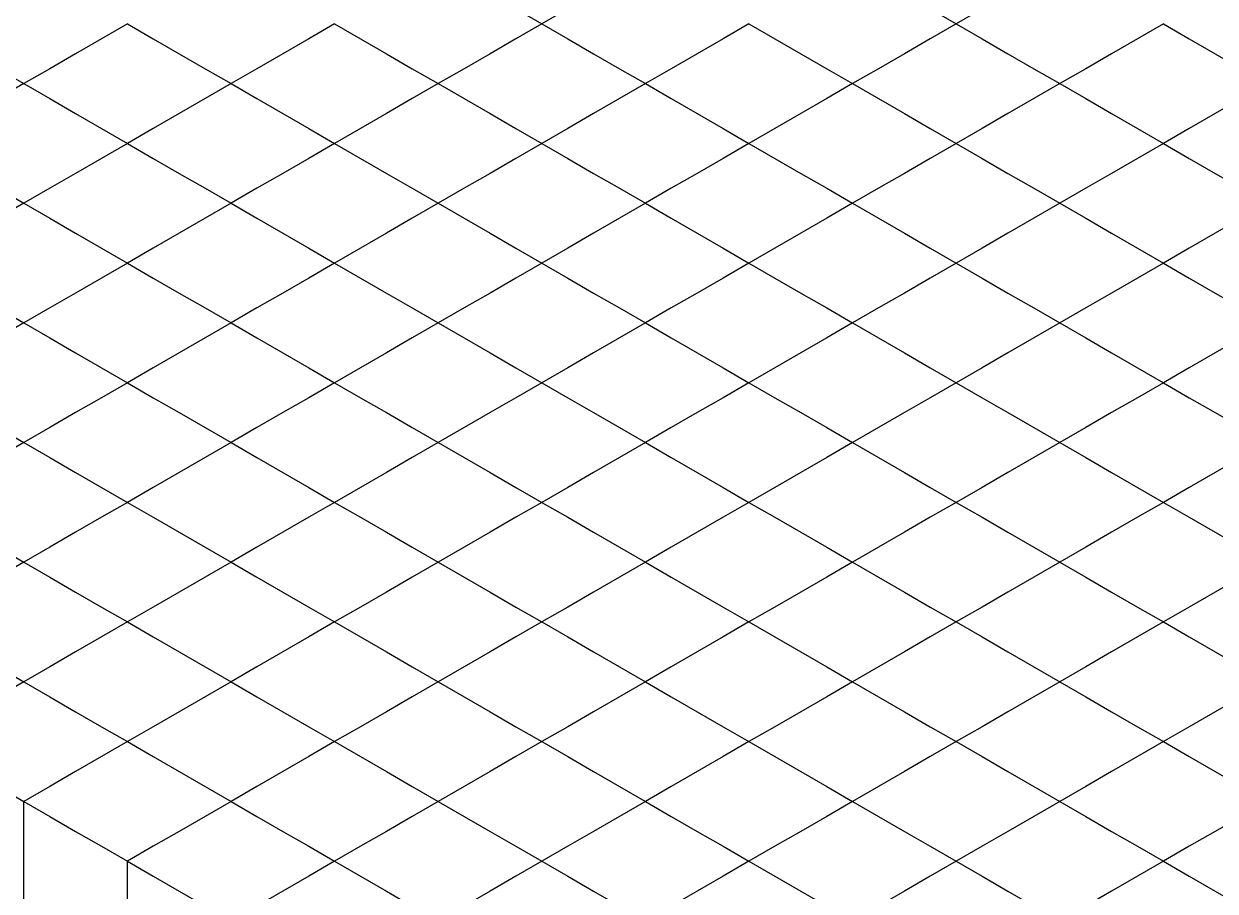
# Model space of a CAD drawing. Header units: metres. Extents: x 0 to 1028, y -291 to 246.
# Drawn here: x 82.3 to 155.5, y -53.5 to -0.2 of the extents above; entities that cross this region are included whole.
import ezdxf

# ---------------------------------------------------------------- set-up
doc = ezdxf.new("R2010")
doc.units = ezdxf.units.M
doc.layers.add('LAYER_02_PROJECTION', color=7, linetype='Continuous')

msp = doc.modelspace()

# ---------------------------------------------------------------- linework, layer by layer
at = {"layer": 'LAYER_02_PROJECTION'}
for points in [[(107.763, 3.429), (109.354, 2.511), (110.945, 1.592), (112.536, 0.674), (114.127, -0.245)], [(107.763, 3.429), (109.354, 2.511), (110.945, 1.592), (112.536, 0.674), (114.127, -0.245)], [(120.491, 3.429), (118.9, 2.511), (117.309, 1.592), (115.718, 0.674), (114.127, -0.245)], [(120.491, 3.429), (118.9, 2.511), (117.309, 1.592), (115.718, 0.674), (114.127, -0.245)], [(133.219, 3.429), (134.81, 2.511), (136.401, 1.592), (137.992, 0.674), (139.583, -0.245)], [(133.219, 3.429), (134.81, 2.511), (136.401, 1.592), (137.992, 0.674), (139.583, -0.245)], [(145.947, 3.429), (144.356, 2.511), (142.765, 1.592), (141.174, 0.674), (139.583, -0.245)], [(145.947, 3.429), (144.356, 2.511), (142.765, 1.592), (141.174, 0.674), (139.583, -0.245)], [(75.943, -0.245), (77.534, -1.164), (79.125, -2.082), (80.716, -3.001), (82.307, -3.919)], [(75.943, -0.245), (77.534, -1.164), (79.125, -2.082), (80.716, -3.001), (82.307, -3.919)], [(88.671, -0.245), (87.08, -1.164), (85.489, -2.082), (83.898, -3.001), (82.307, -3.919)], [(88.671, -0.245), (87.08, -1.164), (85.489, -2.082), (83.898, -3.001), (82.307, -3.919)], [(88.671, -0.245), (90.262, -1.164), (91.853, -2.082), (93.444, -3.001), (95.035, -3.919)], [(88.671, -0.245), (90.262, -1.164), (91.853, -2.082), (93.444, -3.001), (95.035, -3.919)], [(101.399, -0.245), (99.808, -1.164), (98.217, -2.082), (96.626, -3.001), (95.035, -3.919)], [(101.399, -0.245), (99.808, -1.164), (98.217, -2.082), (96.626, -3.001), (95.035, -3.919)], [(101.399, -0.245), (102.99, -1.164), (104.581, -2.082), (106.172, -3.001), (107.763, -3.919)], [(101.399, -0.245), (102.99, -1.164), (104.581, -2.082), (106.172, -3.001), (107.763, -3.919)], [(114.127, -0.245), (112.536, -1.164), (110.945, -2.082), (109.354, -3.001), (107.763, -3.919)], [(114.127, -0.245), (112.536, -1.164), (110.945, -2.082), (109.354, -3.001), (107.763, -3.919)], [(114.127, -0.245), (115.718, -1.164), (117.309, -2.082), (118.9, -3.001), (120.491, -3.919)], [(114.127, -0.245), (115.718, -1.164), (117.309, -2.082), (118.9, -3.001), (120.491, -3.919)], [(126.855, -0.245), (125.264, -1.164), (123.673, -2.082), (122.082, -3.001), (120.491, -3.919)], [(126.855, -0.245), (125.264, -1.164), (123.673, -2.082), (122.082, -3.001), (120.491, -3.919)], [(126.855, -0.245), (128.446, -1.164), (130.037, -2.082), (131.628, -3.001), (133.219, -3.919)], [(126.855, -0.245), (128.446, -1.164), (130.037, -2.082), (131.628, -3.001), (133.219, -3.919)], [(139.583, -0.245), (137.992, -1.164), (136.401, -2.082), (134.81, -3.001), (133.219, -3.919)], [(139.583, -0.245), (137.992, -1.164), (136.401, -2.082), (134.81, -3.001), (133.219, -3.919)], [(139.583, -0.245), (141.174, -1.164), (142.765, -2.082), (144.356, -3.001), (145.947, -3.919)], [(139.583, -0.245), (141.174, -1.164), (142.765, -2.082), (144.356, -3.001), (145.947, -3.919)], [(152.311, -0.245), (150.72, -1.164), (149.129, -2.082), (147.538, -3.001), (145.947, -3.919)], [(152.311, -0.245), (150.72, -1.164), (149.129, -2.082), (147.538, -3.001), (145.947, -3.919)], [(152.311, -0.245), (153.902, -1.164), (155.493, -2.082), (157.084, -3.001), (158.675, -3.919)], [(152.311, -0.245), (153.902, -1.164), (155.493, -2.082), (157.084, -3.001), (158.675, -3.919)], [(82.307, -3.919), (80.716, -4.838), (79.125, -5.756), (77.534, -6.675), (75.943, -7.593)], [(82.307, -3.919), (80.716, -4.838), (79.125, -5.756), (77.534, -6.675), (75.943, -7.593)], [(82.307, -3.919), (83.898, -4.838), (85.489, -5.756), (87.08, -6.675), (88.671, -7.593)], [(82.307, -3.919), (83.898, -4.838), (85.489, -5.756), (87.08, -6.675), (88.671, -7.593)], [(95.035, -3.919), (93.444, -4.838), (91.853, -5.756), (90.262, -6.675), (88.671, -7.593)], [(95.035, -3.919), (93.444, -4.838), (91.853, -5.756), (90.262, -6.675), (88.671, -7.593)], [(95.035, -3.919), (96.626, -4.838), (98.217, -5.756), (99.808, -6.675), (101.399, -7.593)], [(95.035, -3.919), (96.626, -4.838), (98.217, -5.756), (99.808, -6.675), (101.399, -7.593)], [(107.763, -3.919), (106.172, -4.838), (104.581, -5.756), (102.99, -6.675), (101.399, -7.593)], [(107.763, -3.919), (106.172, -4.838), (104.581, -5.756), (102.99, -6.675), (101.399, -7.593)], [(107.763, -3.919), (109.354, -4.838), (110.945, -5.756), (112.536, -6.675), (114.127, -7.593)], [(107.763, -3.919), (109.354, -4.838), (110.945, -5.756), (112.536, -6.675), (114.127, -7.593)], [(120.491, -3.919), (118.9, -4.838), (117.309, -5.756), (115.718, -6.675), (114.127, -7.593)], [(120.491, -3.919), (118.9, -4.838), (117.309, -5.756), (115.718, -6.675), (114.127, -7.593)], [(120.491, -3.919), (122.082, -4.838), (123.673, -5.756), (125.264, -6.675), (126.855, -7.593)], [(120.491, -3.919), (122.082, -4.838), (123.673, -5.756), (125.264, -6.675), (126.855, -7.593)], [(133.219, -3.919), (131.628, -4.838), (130.037, -5.756), (128.446, -6.675), (126.855, -7.593)], [(133.219, -3.919), (131.628, -4.838), (130.037, -5.756), (128.446, -6.675), (126.855, -7.593)], [(133.219, -3.919), (134.81, -4.838), (136.401, -5.756), (137.992, -6.675), (139.583, -7.593)], [(133.219, -3.919), (134.81, -4.838), (136.401, -5.756), (137.992, -6.675), (139.583, -7.593)], [(145.947, -3.919), (144.356, -4.838), (142.765, -5.756), (141.174, -6.675), (139.583, -7.593)], [(145.947, -3.919), (144.356, -4.838), (142.765, -5.756), (141.174, -6.675), (139.583, -7.593)], [(145.947, -3.919), (147.538, -4.838), (149.129, -5.756), (150.72, -6.675), (152.311, -7.593)], [(145.947, -3.919), (147.538, -4.838), (149.129, -5.756), (150.72, -6.675), (152.311, -7.593)], [(158.675, -3.919), (157.084, -4.838), (155.493, -5.756), (153.902, -6.675), (152.311, -7.593)], [(158.675, -3.919), (157.084, -4.838), (155.493, -5.756), (153.902, -6.675), (152.311, -7.593)], [(75.943, -7.593), (77.534, -8.512), (79.125, -9.431), (80.716, -10.349), (82.307, -11.268)], [(75.943, -7.593), (77.534, -8.512), (79.125, -9.431), (80.716, -10.349), (82.307, -11.268)], [(88.671, -7.593), (87.08, -8.512), (85.489, -9.431), (83.898, -10.349), (82.307, -11.268)], [(88.671, -7.593), (87.08, -8.512), (85.489, -9.431), (83.898, -10.349), (82.307, -11.268)], [(88.671, -7.593), (90.262, -8.512), (91.853, -9.431), (93.444, -10.349), (95.035, -11.268)], [(88.671, -7.593), (90.262, -8.512), (91.853, -9.431), (93.444, -10.349), (95.035, -11.268)], [(101.399, -7.593), (99.808, -8.512), (98.217, -9.431), (96.626, -10.349), (95.035, -11.268)], [(101.399, -7.593), (99.808, -8.512), (98.217, -9.431), (96.626, -10.349), (95.035, -11.268)], [(101.399, -7.593), (102.99, -8.512), (104.581, -9.431), (106.172, -10.349), (107.763, -11.268)], [(101.399, -7.593), (102.99, -8.512), (104.581, -9.431), (106.172, -10.349), (107.763, -11.268)], [(114.127, -7.593), (112.536, -8.512), (110.945, -9.431), (109.354, -10.349), (107.763, -11.268)], [(114.127, -7.593), (112.536, -8.512), (110.945, -9.431), (109.354, -10.349), (107.763, -11.268)], [(114.127, -7.593), (115.718, -8.512), (117.309, -9.431), (118.9, -10.349), (120.491, -11.268)], [(114.127, -7.593), (115.718, -8.512), (117.309, -9.431), (118.9, -10.349), (120.491, -11.268)], [(126.855, -7.593), (125.264, -8.512), (123.673, -9.431), (122.082, -10.349), (120.491, -11.268)], [(126.855, -7.593), (125.264, -8.512), (123.673, -9.431), (122.082, -10.349), (120.491, -11.268)], [(126.855, -7.593), (128.446, -8.512), (130.037, -9.431), (131.628, -10.349), (133.219, -11.268)], [(126.855, -7.593), (128.446, -8.512), (130.037, -9.431), (131.628, -10.349), (133.219, -11.268)], [(139.583, -7.593), (137.992, -8.512), (136.401, -9.431), (134.81, -10.349), (133.219, -11.268)], [(139.583, -7.593), (137.992, -8.512), (136.401, -9.431), (134.81, -10.349), (133.219, -11.268)], [(139.583, -7.593), (141.174, -8.512), (142.765, -9.431), (144.356, -10.349), (145.947, -11.268)], [(139.583, -7.593), (141.174, -8.512), (142.765, -9.431), (144.356, -10.349), (145.947, -11.268)], [(152.311, -7.593), (150.72, -8.512), (149.129, -9.431), (147.538, -10.349), (145.947, -11.268)], [(152.311, -7.593), (150.72, -8.512), (149.129, -9.431), (147.538, -10.349), (145.947, -11.268)], [(152.311, -7.593), (153.902, -8.512), (155.493, -9.431), (157.084, -10.349), (158.675, -11.268)], [(152.311, -7.593), (153.902, -8.512), (155.493, -9.431), (157.084, -10.349), (158.675, -11.268)], [(82.307, -11.268), (80.716, -12.186), (79.125, -13.105), (77.534, -14.023), (75.943, -14.942)], [(82.307, -11.268), (80.716, -12.186), (79.125, -13.105), (77.534, -14.023), (75.943, -14.942)], [(82.307, -11.268), (83.898, -12.186), (85.489, -13.105), (87.08, -14.023), (88.671, -14.942)], [(82.307, -11.268), (83.898, -12.186), (85.489, -13.105), (87.08, -14.023), (88.671, -14.942)], [(95.035, -11.268), (93.444, -12.186), (91.853, -13.105), (90.262, -14.023), (88.671, -14.942)], [(95.035, -11.268), (93.444, -12.186), (91.853, -13.105), (90.262, -14.023), (88.671, -14.942)], [(95.035, -11.268), (96.626, -12.186), (98.217, -13.105), (99.808, -14.023), (101.399, -14.942)], [(95.035, -11.268), (96.626, -12.186), (98.217, -13.105), (99.808, -14.023), (101.399, -14.942)], [(107.763, -11.268), (106.172, -12.186), (104.581, -13.105), (102.99, -14.023), (101.399, -14.942)], [(107.763, -11.268), (106.172, -12.186), (104.581, -13.105), (102.99, -14.023), (101.399, -14.942)], [(107.763, -11.268), (109.354, -12.186), (110.945, -13.105), (112.536, -14.023), (114.127, -14.942)], [(107.763, -11.268), (109.354, -12.186), (110.945, -13.105), (112.536, -14.023), (114.127, -14.942)], [(120.491, -11.268), (118.9, -12.186), (117.309, -13.105), (115.718, -14.023), (114.127, -14.942)], [(120.491, -11.268), (118.9, -12.186), (117.309, -13.105), (115.718, -14.023), (114.127, -14.942)], [(120.491, -11.268), (122.082, -12.186), (123.673, -13.105), (125.264, -14.023), (126.855, -14.942)], [(120.491, -11.268), (122.082, -12.186), (123.673, -13.105), (125.264, -14.023), (126.855, -14.942)], [(133.219, -11.268), (131.628, -12.186), (130.037, -13.105), (128.446, -14.023), (126.855, -14.942)], [(133.219, -11.268), (131.628, -12.186), (130.037, -13.105), (128.446, -14.023), (126.855, -14.942)], [(133.219, -11.268), (134.81, -12.186), (136.401, -13.105), (137.992, -14.023), (139.583, -14.942)], [(133.219, -11.268), (134.81, -12.186), (136.401, -13.105), (137.992, -14.023), (139.583, -14.942)], [(145.947, -11.268), (144.356, -12.186), (142.765, -13.105), (141.174, -14.023), (139.583, -14.942)], [(145.947, -11.268), (144.356, -12.186), (142.765, -13.105), (141.174, -14.023), (139.583, -14.942)], [(145.947, -11.268), (147.538, -12.186), (149.129, -13.105), (150.72, -14.023), (152.311, -14.942)], [(145.947, -11.268), (147.538, -12.186), (149.129, -13.105), (150.72, -14.023), (152.311, -14.942)], [(158.675, -11.268), (157.084, -12.186), (155.493, -13.105), (153.902, -14.023), (152.311, -14.942)], [(158.675, -11.268), (157.084, -12.186), (155.493, -13.105), (153.902, -14.023), (152.311, -14.942)], [(75.943, -14.942), (77.534, -15.86), (79.125, -16.779), (80.716, -17.698), (82.307, -18.616)], [(75.943, -14.942), (77.534, -15.86), (79.125, -16.779), (80.716, -17.698), (82.307, -18.616)], [(88.671, -14.942), (87.08, -15.86), (85.489, -16.779), (83.898, -17.698), (82.307, -18.616)], [(88.671, -14.942), (87.08, -15.86), (85.489, -16.779), (83.898, -17.698), (82.307, -18.616)], [(88.671, -14.942), (90.262, -15.86), (91.853, -16.779), (93.444, -17.698), (95.035, -18.616)], [(88.671, -14.942), (90.262, -15.86), (91.853, -16.779), (93.444, -17.698), (95.035, -18.616)], [(101.399, -14.942), (99.808, -15.86), (98.217, -16.779), (96.626, -17.698), (95.035, -18.616)], [(101.399, -14.942), (99.808, -15.86), (98.217, -16.779), (96.626, -17.698), (95.035, -18.616)], [(101.399, -14.942), (102.99, -15.86), (104.581, -16.779), (106.172, -17.698), (107.763, -18.616)], [(101.399, -14.942), (102.99, -15.86), (104.581, -16.779), (106.172, -17.698), (107.763, -18.616)], [(114.127, -14.942), (112.536, -15.86), (110.945, -16.779), (109.354, -17.698), (107.763, -18.616)], [(114.127, -14.942), (112.536, -15.86), (110.945, -16.779), (109.354, -17.698), (107.763, -18.616)], [(114.127, -14.942), (115.718, -15.86), (117.309, -16.779), (118.9, -17.698), (120.491, -18.616)], [(114.127, -14.942), (115.718, -15.86), (117.309, -16.779), (118.9, -17.698), (120.491, -18.616)], [(126.855, -14.942), (125.264, -15.86), (123.673, -16.779), (122.082, -17.698), (120.491, -18.616)], [(126.855, -14.942), (125.264, -15.86), (123.673, -16.779), (122.082, -17.698), (120.491, -18.616)], [(126.855, -14.942), (128.446, -15.86), (130.037, -16.779), (131.628, -17.698), (133.219, -18.616)], [(126.855, -14.942), (128.446, -15.86), (130.037, -16.779), (131.628, -17.698), (133.219, -18.616)], [(139.583, -14.942), (137.992, -15.86), (136.401, -16.779), (134.81, -17.698), (133.219, -18.616)], [(139.583, -14.942), (137.992, -15.86), (136.401, -16.779), (134.81, -17.698), (133.219, -18.616)], [(139.583, -14.942), (141.174, -15.86), (142.765, -16.779), (144.356, -17.698), (145.947, -18.616)], [(139.583, -14.942), (141.174, -15.86), (142.765, -16.779), (144.356, -17.698), (145.947, -18.616)], [(152.311, -14.942), (150.72, -15.86), (149.129, -16.779), (147.538, -17.698), (145.947, -18.616)], [(152.311, -14.942), (150.72, -15.86), (149.129, -16.779), (147.538, -17.698), (145.947, -18.616)], [(152.311, -14.942), (153.902, -15.86), (155.493, -16.779), (157.084, -17.698), (158.675, -18.616)], [(152.311, -14.942), (153.902, -15.86), (155.493, -16.779), (157.084, -17.698), (158.675, -18.616)], [(82.307, -18.616), (80.716, -19.535), (79.125, -20.453), (77.534, -21.372), (75.943, -22.29)], [(82.307, -18.616), (80.716, -19.535), (79.125, -20.453), (77.534, -21.372), (75.943, -22.29)], [(82.307, -18.616), (83.898, -19.535), (85.489, -20.453), (87.08, -21.372), (88.671, -22.29)], [(82.307, -18.616), (83.898, -19.535), (85.489, -20.453), (87.08, -21.372), (88.671, -22.29)], [(95.035, -18.616), (93.444, -19.535), (91.853, -20.453), (90.262, -21.372), (88.671, -22.29)], [(95.035, -18.616), (93.444, -19.535), (91.853, -20.453), (90.262, -21.372), (88.671, -22.29)], [(95.035, -18.616), (96.626, -19.535), (98.217, -20.453), (99.808, -21.372), (101.399, -22.29)], [(95.035, -18.616), (96.626, -19.535), (98.217, -20.453), (99.808, -21.372), (101.399, -22.29)], [(107.763, -18.616), (106.172, -19.535), (104.581, -20.453), (102.99, -21.372), (101.399, -22.29)], [(107.763, -18.616), (106.172, -19.535), (104.581, -20.453), (102.99, -21.372), (101.399, -22.29)], [(107.763, -18.616), (109.354, -19.535), (110.945, -20.453), (112.536, -21.372), (114.127, -22.29)], [(107.763, -18.616), (109.354, -19.535), (110.945, -20.453), (112.536, -21.372), (114.127, -22.29)], [(120.491, -18.616), (118.9, -19.535), (117.309, -20.453), (115.718, -21.372), (114.127, -22.29)], [(120.491, -18.616), (118.9, -19.535), (117.309, -20.453), (115.718, -21.372), (114.127, -22.29)], [(120.491, -18.616), (122.082, -19.535), (123.673, -20.453), (125.264, -21.372), (126.855, -22.29)], [(120.491, -18.616), (122.082, -19.535), (123.673, -20.453), (125.264, -21.372), (126.855, -22.29)], [(133.219, -18.616), (131.628, -19.535), (130.037, -20.453), (128.446, -21.372), (126.855, -22.29)], [(133.219, -18.616), (131.628, -19.535), (130.037, -20.453), (128.446, -21.372), (126.855, -22.29)], [(133.219, -18.616), (134.81, -19.535), (136.401, -20.453), (137.992, -21.372), (139.583, -22.29)], [(133.219, -18.616), (134.81, -19.535), (136.401, -20.453), (137.992, -21.372), (139.583, -22.29)], [(145.947, -18.616), (144.356, -19.535), (142.765, -20.453), (141.174, -21.372), (139.583, -22.29)], [(145.947, -18.616), (144.356, -19.535), (142.765, -20.453), (141.174, -21.372), (139.583, -22.29)], [(145.947, -18.616), (147.538, -19.535), (149.129, -20.453), (150.72, -21.372), (152.311, -22.29)], [(145.947, -18.616), (147.538, -19.535), (149.129, -20.453), (150.72, -21.372), (152.311, -22.29)], [(158.675, -18.616), (157.084, -19.535), (155.493, -20.453), (153.902, -21.372), (152.311, -22.29)], [(158.675, -18.616), (157.084, -19.535), (155.493, -20.453), (153.902, -21.372), (152.311, -22.29)], [(75.943, -22.29), (77.534, -23.209), (79.125, -24.127), (80.716, -25.046), (82.307, -25.965)], [(75.943, -22.29), (77.534, -23.209), (79.125, -24.127), (80.716, -25.046), (82.307, -25.965)], [(88.671, -22.29), (87.08, -23.209), (85.489, -24.127), (83.898, -25.046), (82.307, -25.965)], [(88.671, -22.29), (87.08, -23.209), (85.489, -24.127), (83.898, -25.046), (82.307, -25.965)], [(88.671, -22.29), (90.262, -23.209), (91.853, -24.127), (93.444, -25.046), (95.035, -25.965)], [(88.671, -22.29), (90.262, -23.209), (91.853, -24.127), (93.444, -25.046), (95.035, -25.965)], [(101.399, -22.29), (99.808, -23.209), (98.217, -24.127), (96.626, -25.046), (95.035, -25.965)], [(101.399, -22.29), (99.808, -23.209), (98.217, -24.127), (96.626, -25.046), (95.035, -25.965)], [(101.399, -22.29), (102.99, -23.209), (104.581, -24.127), (106.172, -25.046), (107.763, -25.965)], [(101.399, -22.29), (102.99, -23.209), (104.581, -24.127), (106.172, -25.046), (107.763, -25.965)], [(114.127, -22.29), (112.536, -23.209), (110.945, -24.127), (109.354, -25.046), (107.763, -25.965)], [(114.127, -22.29), (112.536, -23.209), (110.945, -24.127), (109.354, -25.046), (107.763, -25.965)], [(114.127, -22.29), (115.718, -23.209), (117.309, -24.127), (118.9, -25.046), (120.491, -25.965)], [(114.127, -22.29), (115.718, -23.209), (117.309, -24.127), (118.9, -25.046), (120.491, -25.965)], [(126.855, -22.29), (125.264, -23.209), (123.673, -24.127), (122.082, -25.046), (120.491, -25.965)], [(126.855, -22.29), (125.264, -23.209), (123.673, -24.127), (122.082, -25.046), (120.491, -25.965)], [(126.855, -22.29), (128.446, -23.209), (130.037, -24.127), (131.628, -25.046), (133.219, -25.965)], [(126.855, -22.29), (128.446, -23.209), (130.037, -24.127), (131.628, -25.046), (133.219, -25.965)], [(139.583, -22.29), (137.992, -23.209), (136.401, -24.127), (134.81, -25.046), (133.219, -25.965)], [(139.583, -22.29), (137.992, -23.209), (136.401, -24.127), (134.81, -25.046), (133.219, -25.965)], [(139.583, -22.29), (141.174, -23.209), (142.765, -24.127), (144.356, -25.046), (145.947, -25.965)], [(139.583, -22.29), (141.174, -23.209), (142.765, -24.127), (144.356, -25.046), (145.947, -25.965)], [(152.311, -22.29), (150.72, -23.209), (149.129, -24.127), (147.538, -25.046), (145.947, -25.965)], [(152.311, -22.29), (150.72, -23.209), (149.129, -24.127), (147.538, -25.046), (145.947, -25.965)], [(152.311, -22.29), (153.902, -23.209), (155.493, -24.127), (157.084, -25.046), (158.675, -25.965)], [(152.311, -22.29), (153.902, -23.209), (155.493, -24.127), (157.084, -25.046), (158.675, -25.965)], [(82.307, -25.965), (80.716, -26.883), (79.125, -27.802), (77.534, -28.72), (75.943, -29.639)], [(82.307, -25.965), (80.716, -26.883), (79.125, -27.802), (77.534, -28.72), (75.943, -29.639)], [(82.307, -25.965), (83.898, -26.883), (85.489, -27.802), (87.08, -28.72), (88.671, -29.639)], [(82.307, -25.965), (83.898, -26.883), (85.489, -27.802), (87.08, -28.72), (88.671, -29.639)], [(95.035, -25.965), (93.444, -26.883), (91.853, -27.802), (90.262, -28.72), (88.671, -29.639)], [(95.035, -25.965), (93.444, -26.883), (91.853, -27.802), (90.262, -28.72), (88.671, -29.639)], [(95.035, -25.965), (96.626, -26.883), (98.217, -27.802), (99.808, -28.72), (101.399, -29.639)], [(95.035, -25.965), (96.626, -26.883), (98.217, -27.802), (99.808, -28.72), (101.399, -29.639)], [(107.763, -25.965), (106.172, -26.883), (104.581, -27.802), (102.99, -28.72), (101.399, -29.639)], [(107.763, -25.965), (106.172, -26.883), (104.581, -27.802), (102.99, -28.72), (101.399, -29.639)], [(107.763, -25.965), (109.354, -26.883), (110.945, -27.802), (112.536, -28.72), (114.127, -29.639)], [(107.763, -25.965), (109.354, -26.883), (110.945, -27.802), (112.536, -28.72), (114.127, -29.639)], [(120.491, -25.965), (118.9, -26.883), (117.309, -27.802), (115.718, -28.72), (114.127, -29.639)], [(120.491, -25.965), (118.9, -26.883), (117.309, -27.802), (115.718, -28.72), (114.127, -29.639)], [(120.491, -25.965), (122.082, -26.883), (123.673, -27.802), (125.264, -28.72), (126.855, -29.639)], [(120.491, -25.965), (122.082, -26.883), (123.673, -27.802), (125.264, -28.72), (126.855, -29.639)], [(133.219, -25.965), (131.628, -26.883), (130.037, -27.802), (128.446, -28.72), (126.855, -29.639)], [(133.219, -25.965), (131.628, -26.883), (130.037, -27.802), (128.446, -28.72), (126.855, -29.639)], [(133.219, -25.965), (134.81, -26.883), (136.401, -27.802), (137.992, -28.72), (139.583, -29.639)], [(133.219, -25.965), (134.81, -26.883), (136.401, -27.802), (137.992, -28.72), (139.583, -29.639)], [(145.947, -25.965), (144.356, -26.883), (142.765, -27.802), (141.174, -28.72), (139.583, -29.639)], [(145.947, -25.965), (144.356, -26.883), (142.765, -27.802), (141.174, -28.72), (139.583, -29.639)], [(145.947, -25.965), (147.538, -26.883), (149.129, -27.802), (150.72, -28.72), (152.311, -29.639)], [(145.947, -25.965), (147.538, -26.883), (149.129, -27.802), (150.72, -28.72), (152.311, -29.639)], [(158.675, -25.965), (157.084, -26.883), (155.493, -27.802), (153.902, -28.72), (152.311, -29.639)], [(158.675, -25.965), (157.084, -26.883), (155.493, -27.802), (153.902, -28.72), (152.311, -29.639)], [(75.943, -29.639), (77.534, -30.557), (79.125, -31.476), (80.716, -32.395), (82.307, -33.313)], [(75.943, -29.639), (77.534, -30.557), (79.125, -31.476), (80.716, -32.395), (82.307, -33.313)], [(88.671, -29.639), (87.08, -30.557), (85.489, -31.476), (83.898, -32.395), (82.307, -33.313)], [(88.671, -29.639), (87.08, -30.557), (85.489, -31.476), (83.898, -32.395), (82.307, -33.313)], [(88.671, -29.639), (90.262, -30.557), (91.853, -31.476), (93.444, -32.395), (95.035, -33.313)], [(88.671, -29.639), (90.262, -30.557), (91.853, -31.476), (93.444, -32.395), (95.035, -33.313)], [(101.399, -29.639), (99.808, -30.557), (98.217, -31.476), (96.626, -32.395), (95.035, -33.313)], [(101.399, -29.639), (99.808, -30.557), (98.217, -31.476), (96.626, -32.395), (95.035, -33.313)], [(101.399, -29.639), (102.99, -30.557), (104.581, -31.476), (106.172, -32.395), (107.763, -33.313)], [(101.399, -29.639), (102.99, -30.557), (104.581, -31.476), (106.172, -32.395), (107.763, -33.313)], [(114.127, -29.639), (112.536, -30.557), (110.945, -31.476), (109.354, -32.395), (107.763, -33.313)], [(114.127, -29.639), (112.536, -30.557), (110.945, -31.476), (109.354, -32.395), (107.763, -33.313)], [(114.127, -29.639), (115.718, -30.557), (117.309, -31.476), (118.9, -32.395), (120.491, -33.313)], [(114.127, -29.639), (115.718, -30.557), (117.309, -31.476), (118.9, -32.395), (120.491, -33.313)], [(126.855, -29.639), (125.264, -30.557), (123.673, -31.476), (122.082, -32.395), (120.491, -33.313)], [(126.855, -29.639), (125.264, -30.557), (123.673, -31.476), (122.082, -32.395), (120.491, -33.313)], [(126.855, -29.639), (128.446, -30.557), (130.037, -31.476), (131.628, -32.395), (133.219, -33.313)], [(126.855, -29.639), (128.446, -30.557), (130.037, -31.476), (131.628, -32.395), (133.219, -33.313)], [(139.583, -29.639), (137.992, -30.557), (136.401, -31.476), (134.81, -32.395), (133.219, -33.313)], [(139.583, -29.639), (137.992, -30.557), (136.401, -31.476), (134.81, -32.395), (133.219, -33.313)], [(139.583, -29.639), (141.174, -30.557), (142.765, -31.476), (144.356, -32.395), (145.947, -33.313)], [(139.583, -29.639), (141.174, -30.557), (142.765, -31.476), (144.356, -32.395), (145.947, -33.313)], [(152.311, -29.639), (150.72, -30.557), (149.129, -31.476), (147.538, -32.395), (145.947, -33.313)], [(152.311, -29.639), (150.72, -30.557), (149.129, -31.476), (147.538, -32.395), (145.947, -33.313)], [(152.311, -29.639), (153.902, -30.557), (155.493, -31.476), (157.084, -32.395), (158.675, -33.313)], [(152.311, -29.639), (153.902, -30.557), (155.493, -31.476), (157.084, -32.395), (158.675, -33.313)], [(82.307, -33.313), (80.716, -34.232), (79.125, -35.15), (77.534, -36.069), (75.943, -36.987)], [(82.307, -33.313), (80.716, -34.232), (79.125, -35.15), (77.534, -36.069), (75.943, -36.987)], [(82.307, -33.313), (83.898, -34.232), (85.489, -35.15), (87.08, -36.069), (88.671, -36.987)], [(82.307, -33.313), (83.898, -34.232), (85.489, -35.15), (87.08, -36.069), (88.671, -36.987)], [(95.035, -33.313), (93.444, -34.232), (91.853, -35.15), (90.262, -36.069), (88.671, -36.987)], [(95.035, -33.313), (93.444, -34.232), (91.853, -35.15), (90.262, -36.069), (88.671, -36.987)], [(95.035, -33.313), (96.626, -34.232), (98.217, -35.15), (99.808, -36.069), (101.399, -36.987)], [(95.035, -33.313), (96.626, -34.232), (98.217, -35.15), (99.808, -36.069), (101.399, -36.987)], [(107.763, -33.313), (106.172, -34.232), (104.581, -35.15), (102.99, -36.069), (101.399, -36.987)], [(107.763, -33.313), (106.172, -34.232), (104.581, -35.15), (102.99, -36.069), (101.399, -36.987)], [(107.763, -33.313), (109.354, -34.232), (110.945, -35.15), (112.536, -36.069), (114.127, -36.987)], [(107.763, -33.313), (109.354, -34.232), (110.945, -35.15), (112.536, -36.069), (114.127, -36.987)], [(120.491, -33.313), (118.9, -34.232), (117.309, -35.15), (115.718, -36.069), (114.127, -36.987)], [(120.491, -33.313), (118.9, -34.232), (117.309, -35.15), (115.718, -36.069), (114.127, -36.987)], [(120.491, -33.313), (122.082, -34.232), (123.673, -35.15), (125.264, -36.069), (126.855, -36.987)], [(120.491, -33.313), (122.082, -34.232), (123.673, -35.15), (125.264, -36.069), (126.855, -36.987)], [(133.219, -33.313), (131.628, -34.232), (130.037, -35.15), (128.446, -36.069), (126.855, -36.987)], [(133.219, -33.313), (131.628, -34.232), (130.037, -35.15), (128.446, -36.069), (126.855, -36.987)], [(133.219, -33.313), (134.81, -34.232), (136.401, -35.15), (137.992, -36.069), (139.583, -36.987)], [(133.219, -33.313), (134.81, -34.232), (136.401, -35.15), (137.992, -36.069), (139.583, -36.987)], [(145.947, -33.313), (144.356, -34.232), (142.765, -35.15), (141.174, -36.069), (139.583, -36.987)], [(145.947, -33.313), (144.356, -34.232), (142.765, -35.15), (141.174, -36.069), (139.583, -36.987)], [(145.947, -33.313), (147.538, -34.232), (149.129, -35.15), (150.72, -36.069), (152.311, -36.987)], [(145.947, -33.313), (147.538, -34.232), (149.129, -35.15), (150.72, -36.069), (152.311, -36.987)], [(158.675, -33.313), (157.084, -34.232), (155.493, -35.15), (153.902, -36.069), (152.311, -36.987)], [(158.675, -33.313), (157.084, -34.232), (155.493, -35.15), (153.902, -36.069), (152.311, -36.987)], [(75.943, -36.987), (77.534, -37.906), (79.125, -38.824), (80.716, -39.743), (82.307, -40.662)], [(75.943, -36.987), (77.534, -37.906), (79.125, -38.824), (80.716, -39.743), (82.307, -40.662)], [(88.671, -36.987), (87.08, -37.906), (85.489, -38.824), (83.898, -39.743), (82.307, -40.662)], [(88.671, -36.987), (87.08, -37.906), (85.489, -38.824), (83.898, -39.743), (82.307, -40.662)], [(88.671, -36.987), (90.262, -37.906), (91.853, -38.824), (93.444, -39.743), (95.035, -40.662)], [(88.671, -36.987), (90.262, -37.906), (91.853, -38.824), (93.444, -39.743), (95.035, -40.662)], [(101.399, -36.987), (99.808, -37.906), (98.217, -38.824), (96.626, -39.743), (95.035, -40.662)], [(101.399, -36.987), (99.808, -37.906), (98.217, -38.824), (96.626, -39.743), (95.035, -40.662)], [(101.399, -36.987), (102.99, -37.906), (104.581, -38.824), (106.172, -39.743), (107.763, -40.662)], [(101.399, -36.987), (102.99, -37.906), (104.581, -38.824), (106.172, -39.743), (107.763, -40.662)], [(114.127, -36.987), (112.536, -37.906), (110.945, -38.824), (109.354, -39.743), (107.763, -40.662)], [(114.127, -36.987), (112.536, -37.906), (110.945, -38.824), (109.354, -39.743), (107.763, -40.662)], [(114.127, -36.987), (115.718, -37.906), (117.309, -38.824), (118.9, -39.743), (120.491, -40.662)], [(114.127, -36.987), (115.718, -37.906), (117.309, -38.824), (118.9, -39.743), (120.491, -40.662)], [(126.855, -36.987), (125.264, -37.906), (123.673, -38.824), (122.082, -39.743), (120.491, -40.662)], [(126.855, -36.987), (125.264, -37.906), (123.673, -38.824), (122.082, -39.743), (120.491, -40.662)], [(126.855, -36.987), (128.446, -37.906), (130.037, -38.824), (131.628, -39.743), (133.219, -40.662)], [(126.855, -36.987), (128.446, -37.906), (130.037, -38.824), (131.628, -39.743), (133.219, -40.662)], [(139.583, -36.987), (137.992, -37.906), (136.401, -38.824), (134.81, -39.743), (133.219, -40.662)], [(139.583, -36.987), (137.992, -37.906), (136.401, -38.824), (134.81, -39.743), (133.219, -40.662)], [(139.583, -36.987), (141.174, -37.906), (142.765, -38.824), (144.356, -39.743), (145.947, -40.662)], [(139.583, -36.987), (141.174, -37.906), (142.765, -38.824), (144.356, -39.743), (145.947, -40.662)], [(152.311, -36.987), (150.72, -37.906), (149.129, -38.824), (147.538, -39.743), (145.947, -40.662)], [(152.311, -36.987), (150.72, -37.906), (149.129, -38.824), (147.538, -39.743), (145.947, -40.662)], [(152.311, -36.987), (153.902, -37.906), (155.493, -38.824), (157.084, -39.743), (158.675, -40.662)], [(152.311, -36.987), (153.902, -37.906), (155.493, -38.824), (157.084, -39.743), (158.675, -40.662)], [(82.307, -40.662), (80.716, -41.58), (79.125, -42.499), (77.534, -43.417), (75.943, -44.336)], [(82.307, -40.662), (80.716, -41.58), (79.125, -42.499), (77.534, -43.417), (75.943, -44.336)], [(82.307, -40.662), (83.898, -41.58), (85.489, -42.499), (87.08, -43.417), (88.671, -44.336)], [(82.307, -40.662), (83.898, -41.58), (85.489, -42.499), (87.08, -43.417), (88.671, -44.336)], [(95.035, -40.662), (93.444, -41.58), (91.853, -42.499), (90.262, -43.417), (88.671, -44.336)], [(95.035, -40.662), (93.444, -41.58), (91.853, -42.499), (90.262, -43.417), (88.671, -44.336)], [(95.035, -40.662), (96.626, -41.58), (98.217, -42.499), (99.808, -43.417), (101.399, -44.336)], [(95.035, -40.662), (96.626, -41.58), (98.217, -42.499), (99.808, -43.417), (101.399, -44.336)], [(107.763, -40.662), (106.172, -41.58), (104.581, -42.499), (102.99, -43.417), (101.399, -44.336)], [(107.763, -40.662), (106.172, -41.58), (104.581, -42.499), (102.99, -43.417), (101.399, -44.336)], [(107.763, -40.662), (109.354, -41.58), (110.945, -42.499), (112.536, -43.417), (114.127, -44.336)], [(107.763, -40.662), (109.354, -41.58), (110.945, -42.499), (112.536, -43.417), (114.127, -44.336)], [(120.491, -40.662), (118.9, -41.58), (117.309, -42.499), (115.718, -43.417), (114.127, -44.336)], [(120.491, -40.662), (118.9, -41.58), (117.309, -42.499), (115.718, -43.417), (114.127, -44.336)], [(120.491, -40.662), (122.082, -41.58), (123.673, -42.499), (125.264, -43.417), (126.855, -44.336)], [(120.491, -40.662), (122.082, -41.58), (123.673, -42.499), (125.264, -43.417), (126.855, -44.336)], [(133.219, -40.662), (131.628, -41.58), (130.037, -42.499), (128.446, -43.417), (126.855, -44.336)], [(133.219, -40.662), (131.628, -41.58), (130.037, -42.499), (128.446, -43.417), (126.855, -44.336)], [(133.219, -40.662), (134.81, -41.58), (136.401, -42.499), (137.992, -43.417), (139.583, -44.336)], [(133.219, -40.662), (134.81, -41.58), (136.401, -42.499), (137.992, -43.417), (139.583, -44.336)], [(145.947, -40.662), (144.356, -41.58), (142.765, -42.499), (141.174, -43.417), (139.583, -44.336)], [(145.947, -40.662), (144.356, -41.58), (142.765, -42.499), (141.174, -43.417), (139.583, -44.336)], [(145.947, -40.662), (147.538, -41.58), (149.129, -42.499), (150.72, -43.417), (152.311, -44.336)], [(145.947, -40.662), (147.538, -41.58), (149.129, -42.499), (150.72, -43.417), (152.311, -44.336)], [(158.675, -40.662), (157.084, -41.58), (155.493, -42.499), (153.902, -43.417), (152.311, -44.336)], [(158.675, -40.662), (157.084, -41.58), (155.493, -42.499), (153.902, -43.417), (152.311, -44.336)], [(75.943, -44.336), (77.534, -45.254), (79.125, -46.173), (80.716, -47.091), (82.307, -48.01)], [(88.671, -44.336), (87.08, -45.254), (85.489, -46.173), (83.898, -47.091), (82.307, -48.01)], [(88.671, -44.336), (87.08, -45.254), (85.489, -46.173), (83.898, -47.091), (82.307, -48.01)], [(88.671, -44.336), (90.262, -45.254), (91.853, -46.173), (93.444, -47.091), (95.035, -48.01)], [(88.671, -44.336), (90.262, -45.254), (91.853, -46.173), (93.444, -47.091), (95.035, -48.01)], [(101.399, -44.336), (99.808, -45.254), (98.217, -46.173), (96.626, -47.091), (95.035, -48.01)], [(101.399, -44.336), (99.808, -45.254), (98.217, -46.173), (96.626, -47.091), (95.035, -48.01)], [(101.399, -44.336), (102.99, -45.254), (104.581, -46.173), (106.172, -47.091), (107.763, -48.01)], [(101.399, -44.336), (102.99, -45.254), (104.581, -46.173), (106.172, -47.091), (107.763, -48.01)], [(114.127, -44.336), (112.536, -45.254), (110.945, -46.173), (109.354, -47.091), (107.763, -48.01)], [(114.127, -44.336), (112.536, -45.254), (110.945, -46.173), (109.354, -47.091), (107.763, -48.01)], [(114.127, -44.336), (115.718, -45.254), (117.309, -46.173), (118.9, -47.091), (120.491, -48.01)], [(114.127, -44.336), (115.718, -45.254), (117.309, -46.173), (118.9, -47.091), (120.491, -48.01)], [(126.855, -44.336), (125.264, -45.254), (123.673, -46.173), (122.082, -47.091), (120.491, -48.01)], [(126.855, -44.336), (125.264, -45.254), (123.673, -46.173), (122.082, -47.091), (120.491, -48.01)], [(126.855, -44.336), (128.446, -45.254), (130.037, -46.173), (131.628, -47.091), (133.219, -48.01)], [(126.855, -44.336), (128.446, -45.254), (130.037, -46.173), (131.628, -47.091), (133.219, -48.01)], [(139.583, -44.336), (137.992, -45.254), (136.401, -46.173), (134.81, -47.091), (133.219, -48.01)], [(139.583, -44.336), (137.992, -45.254), (136.401, -46.173), (134.81, -47.091), (133.219, -48.01)], [(139.583, -44.336), (141.174, -45.254), (142.765, -46.173), (144.356, -47.091), (145.947, -48.01)], [(139.583, -44.336), (141.174, -45.254), (142.765, -46.173), (144.356, -47.091), (145.947, -48.01)], [(152.311, -44.336), (150.72, -45.254), (149.129, -46.173), (147.538, -47.091), (145.947, -48.01)], [(152.311, -44.336), (150.72, -45.254), (149.129, -46.173), (147.538, -47.091), (145.947, -48.01)], [(152.311, -44.336), (153.902, -45.254), (155.493, -46.173), (157.084, -47.091), (158.675, -48.01)], [(152.311, -44.336), (153.902, -45.254), (155.493, -46.173), (157.084, -47.091), (158.675, -48.01)], [(82.307, -107.851), (82.307, -92.891), (82.307, -77.931), (82.307, -62.97), (82.307, -48.01)], [(82.307, -107.851), (82.307, -92.891), (82.307, -77.931), (82.307, -62.97), (82.307, -48.01)], [(82.307, -48.01), (83.898, -48.929), (85.489, -49.847), (87.08, -50.766), (88.671, -51.684)], [(95.035, -48.01), (93.444, -48.929), (91.853, -49.847), (90.262, -50.766), (88.671, -51.684)], [(95.035, -48.01), (93.444, -48.929), (91.853, -49.847), (90.262, -50.766), (88.671, -51.684)], [(95.035, -48.01), (96.626, -48.929), (98.217, -49.847), (99.808, -50.766), (101.399, -51.684)], [(95.035, -48.01), (96.626, -48.929), (98.217, -49.847), (99.808, -50.766), (101.399, -51.684)], [(107.763, -48.01), (106.172, -48.929), (104.581, -49.847), (102.99, -50.766), (101.399, -51.684)], [(107.763, -48.01), (106.172, -48.929), (104.581, -49.847), (102.99, -50.766), (101.399, -51.684)], [(107.763, -48.01), (109.354, -48.929), (110.945, -49.847), (112.536, -50.766), (114.127, -51.684)], [(107.763, -48.01), (109.354, -48.929), (110.945, -49.847), (112.536, -50.766), (114.127, -51.684)], [(120.491, -48.01), (118.9, -48.929), (117.309, -49.847), (115.718, -50.766), (114.127, -51.684)], [(120.491, -48.01), (118.9, -48.929), (117.309, -49.847), (115.718, -50.766), (114.127, -51.684)], [(120.491, -48.01), (122.082, -48.929), (123.673, -49.847), (125.264, -50.766), (126.855, -51.684)], [(120.491, -48.01), (122.082, -48.929), (123.673, -49.847), (125.264, -50.766), (126.855, -51.684)], [(133.219, -48.01), (131.628, -48.929), (130.037, -49.847), (128.446, -50.766), (126.855, -51.684)], [(133.219, -48.01), (131.628, -48.929), (130.037, -49.847), (128.446, -50.766), (126.855, -51.684)], [(133.219, -48.01), (134.81, -48.929), (136.401, -49.847), (137.992, -50.766), (139.583, -51.684)], [(133.219, -48.01), (134.81, -48.929), (136.401, -49.847), (137.992, -50.766), (139.583, -51.684)], [(145.947, -48.01), (144.356, -48.929), (142.765, -49.847), (141.174, -50.766), (139.583, -51.684)], [(145.947, -48.01), (144.356, -48.929), (142.765, -49.847), (141.174, -50.766), (139.583, -51.684)], [(145.947, -48.01), (147.538, -48.929), (149.129, -49.847), (150.72, -50.766), (152.311, -51.684)], [(145.947, -48.01), (147.538, -48.929), (149.129, -49.847), (150.72, -50.766), (152.311, -51.684)], [(158.675, -48.01), (157.084, -48.929), (155.493, -49.847), (153.902, -50.766), (152.311, -51.684)], [(158.675, -48.01), (157.084, -48.929), (155.493, -49.847), (153.902, -50.766), (152.311, -51.684)], [(88.671, -111.525), (88.671, -96.565), (88.671, -81.605), (88.671, -66.644), (88.671, -51.684)], [(88.671, -111.525), (88.671, -96.565), (88.671, -81.605), (88.671, -66.644), (88.671, -51.684)], [(88.671, -51.684), (90.262, -52.603), (91.853, -53.521), (93.444, -54.44), (95.035, -55.358)], [(101.399, -51.684), (99.808, -52.603), (98.217, -53.521), (96.626, -54.44), (95.035, -55.358)], [(101.399, -51.684), (99.808, -52.603), (98.217, -53.521), (96.626, -54.44), (95.035, -55.358)], [(101.399, -51.684), (102.99, -52.603), (104.581, -53.521), (106.172, -54.44), (107.763, -55.358)], [(101.399, -51.684), (102.99, -52.603), (104.581, -53.521), (106.172, -54.44), (107.763, -55.358)], [(114.127, -51.684), (112.536, -52.603), (110.945, -53.521), (109.354, -54.44), (107.763, -55.358)], [(114.127, -51.684), (112.536, -52.603), (110.945, -53.521), (109.354, -54.44), (107.763, -55.358)], [(114.127, -51.684), (115.718, -52.603), (117.309, -53.521), (118.9, -54.44), (120.491, -55.358)], [(114.127, -51.684), (115.718, -52.603), (117.309, -53.521), (118.9, -54.44), (120.491, -55.358)], [(126.855, -51.684), (125.264, -52.603), (123.673, -53.521), (122.082, -54.44), (120.491, -55.358)], [(126.855, -51.684), (125.264, -52.603), (123.673, -53.521), (122.082, -54.44), (120.491, -55.358)], [(126.855, -51.684), (128.446, -52.603), (130.037, -53.521), (131.628, -54.44), (133.219, -55.358)], [(126.855, -51.684), (128.446, -52.603), (130.037, -53.521), (131.628, -54.44), (133.219, -55.358)], [(139.583, -51.684), (137.992, -52.603), (136.401, -53.521), (134.81, -54.44), (133.219, -55.358)], [(139.583, -51.684), (137.992, -52.603), (136.401, -53.521), (134.81, -54.44), (133.219, -55.358)], [(139.583, -51.684), (141.174, -52.603), (142.765, -53.521), (144.356, -54.44), (145.947, -55.358)], [(139.583, -51.684), (141.174, -52.603), (142.765, -53.521), (144.356, -54.44), (145.947, -55.358)], [(152.311, -51.684), (150.72, -52.603), (149.129, -53.521), (147.538, -54.44), (145.947, -55.358)], [(152.311, -51.684), (150.72, -52.603), (149.129, -53.521), (147.538, -54.44), (145.947, -55.358)], [(152.311, -51.684), (153.902, -52.603), (155.493, -53.521), (157.084, -54.44), (158.675, -55.358)], [(152.311, -51.684), (153.902, -52.603), (155.493, -53.521), (157.084, -54.44), (158.675, -55.358)]]:
    msp.add_lwpolyline(points, dxfattribs=at)

doc.saveas('drawing.dxf')
